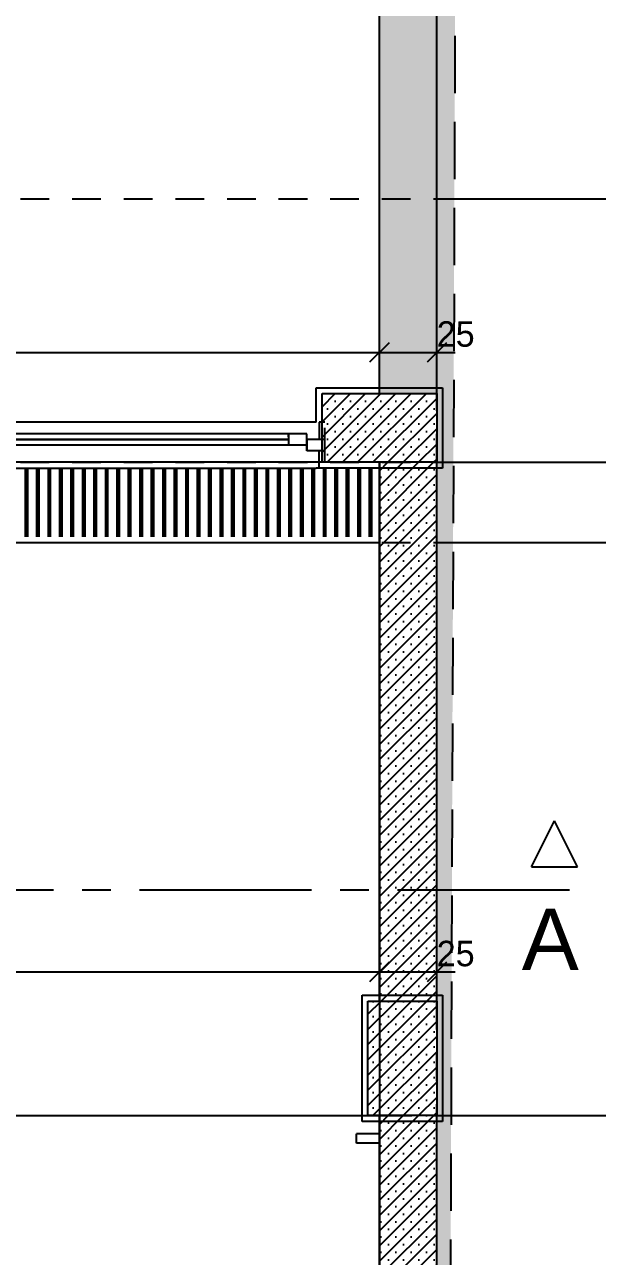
# Model space of a CAD drawing. Header units: metres. Extents: x -220 to 294, y -29 to 18.
# Drawn here: x -123.89 to -121.4, y -0.81 to 4.56 of the extents above; entities that cross this region are included whole.
import ezdxf

# ---------------------------------------------------------------- set-up
doc = ezdxf.new("R2010")
doc.units = ezdxf.units.M
doc.header["$MEASUREMENT"] = 0
for name, pattern in [('CENTER2', [1.125, 0.75, -0.125, 0.125, -0.125]), ('DASHED2', [0.375, 0.25, -0.125]), ('HIDDEN2', [0.1875, 0.125, -0.0625])]:
    doc.linetypes.add(name, pattern=pattern)
for name, color, linetype in [('Aks', 7, 'Continuous'), ('Cizgi', 7, 'Continuous'), ('Duvar', 7, 'Continuous'), ('Kapi_Pencere', 7, 'Continuous'), ('Kolon', 7, 'Continuous'), ('Merdiven', 7, 'Continuous'), ('Olculendirme', 7, 'Continuous'), ('Panel', 7, 'Continuous'), ('Rota', 7, 'Continuous'), ('Standart', 7, 'Continuous'), ('Tarama', 7, 'Continuous')]:
    doc.layers.add(name, color=color, linetype=linetype)
doc.styles.add('arial_1_18', font='arial.ttf', dxfattribs={"height": 0.2})
doc.styles.add('comic sans ms_1_18', font='comic.ttf', dxfattribs={"height": 0.2})

msp = doc.modelspace()

# ---------------------------------------------------------------- hatches: boundary and pattern name
at = {"layer": 'Kolon', "linetype": 'Continuous', "lineweight": -3}
h = msp.add_hatch(dxfattribs=at)
h.set_pattern_fill('SACNCR', color=47, scale=0.5, style=0)
h.paths.add_polyline_path([(-122.5966, 2.65), (-122.5966, 2.95), (-122.0966, 2.95), (-122.0966, 2.65)])
h = msp.add_hatch(dxfattribs=at)
h.set_pattern_fill('SACNCR', color=47, scale=0.5, style=0)
h.paths.add_polyline_path([(-122.0966, -0.2), (-122.3966, -0.2), (-122.3966, 0.3), (-122.0966, 0.3)])
at = {"layer": 'Panel', "linetype": 'Continuous', "lineweight": -3}
h = msp.add_hatch(dxfattribs=at)
h.set_pattern_fill('SACNCR', color=59, scale=0.5, style=0)
h.paths.add_polyline_path([(-122.0966, 2.95), (-122.3466, 2.95), (-122.3466, 8), (-122.0966, 8)])
h = msp.add_hatch(dxfattribs=at)
h.set_pattern_fill('SACNCR', color=59, scale=0.5, style=0)
h.paths.add_polyline_path([(-122.0966, 0.3), (-122.3466, 0.3), (-122.3466, 2.65), (-122.0966, 2.65)])
h = msp.add_hatch(dxfattribs=at)
h.set_pattern_fill('SACNCR', color=59, scale=0.5, style=0)
h.paths.add_polyline_path([(-122.0966, -3.35), (-122.3466, -3.35), (-122.3466, -0.2), (-122.0966, -0.2)])
at = {"layer": 'Tarama', "linetype": 'Continuous', "lineweight": -3}
h = msp.add_hatch(dxfattribs=at)
h.set_pattern_fill('AR-B88', color=58, scale=0.01, style=0)
h.paths.add_polyline_path([(-122.0966, -3.7), (-122.0468, -3.7), (-122.0029, 8.5), (-122.0966, 8.5)])

# ---------------------------------------------------------------- linework, layer by layer
at = {"layer": 'Aks', "color": 248, "linetype": 'HIDDEN2', "lineweight": -3}
for points in [[(-122.0966, -3.65), (-122.0966, 8.5)], [(-144.6105, 3.8), (-122.0698, 3.8)], [(-144.6105, 2.65), (-122.0739, 2.65)], [(-144.6105, 2.3), (-122.0752, 2.3)], [(-144.6105, -0.2), (-122.0842, -0.2)]]:
    msp.add_lwpolyline(points, dxfattribs=at)
at = {"layer": 'Aks', "color": 248, "linetype": 'Continuous', "lineweight": -3}
for points in [[(-122.0698, 3.8), (-119.5529, 3.8)], [(-122.0739, 2.65), (-119.5529, 2.65)], [(-122.0752, 2.3), (-119.5529, 2.3)], [(-122.0842, -0.2), (-119.5529, -0.2)]]:
    msp.add_lwpolyline(points, dxfattribs=at)
at = {"layer": 'Cizgi', "color": 1, "linetype": 'DASHED2', "lineweight": -3}
msp.add_lwpolyline([(-121.9903, 12.0099), (-122.0468, -3.7)], dxfattribs=at)
at = {"layer": 'Duvar', "color": 187, "linetype": 'Continuous', "lineweight": -3}
for points in [[(-122.6217, 2.825), (-126.5091, 2.825)], [(-122.5842, 2.825), (-122.6092, 2.825)], [(-122.6092, 2.825), (-122.6092, 2.75)], [(-122.6092, 2.625), (-122.6092, 2.7)], [(-126.5091, 2.625), (-122.6217, 2.625)], [(-122.5842, 2.625), (-122.6092, 2.625)]]:
    msp.add_lwpolyline(points, dxfattribs=at)
at = {"layer": 'Duvar', "color": 166, "linetype": 'Continuous', "lineweight": -3}
msp.add_lwpolyline([(-122.5842, 2.65), (-122.5842, 2.8)], dxfattribs=at)
at = {"layer": 'Kapi_Pencere', "color": 98, "linetype": 'Continuous', "lineweight": -3}
for points in [[(-122.7422, 2.775), (-126.3762, 2.775)], [(-126.3762, 2.7505), (-122.7422, 2.7505)], [(-126.3762, 2.7493), (-122.7422, 2.7493)], [(-122.6632, 2.775), (-122.7422, 2.775)], [(-122.7422, 2.7613), (-122.7422, 2.775)], [(-122.7422, 2.775), (-122.7422, 2.725)], [(-122.6632, 2.75), (-122.6632, 2.775)], [(-122.6632, 2.725), (-122.6632, 2.775)], [(-122.5842, 2.75), (-122.6632, 2.75)], [(-122.6632, 2.75), (-122.6632, 2.7)], [(-122.5842, 2.7), (-122.5842, 2.75)], [(-122.7422, 2.725), (-126.3762, 2.725)], [(-122.7422, 2.725), (-122.7422, 2.7265)], [(-122.6632, 2.725), (-122.7422, 2.725)], [(-122.6632, 2.7), (-122.6632, 2.725)], [(-122.5842, 2.7), (-122.6632, 2.7)]]:
    msp.add_lwpolyline(points, dxfattribs=at)
at = {"layer": 'Kolon', "color": 187, "linetype": 'Continuous', "lineweight": -3}
for points in [[(-122.6217, 2.825), (-122.6217, 2.9751)], [(-122.6217, 2.9751), (-122.0715, 2.9751)], [(-122.0715, 2.9751), (-122.0715, 2.6249)], [(-122.6217, 2.6249), (-122.6217, 2.625)], [(-122.0715, 2.6249), (-122.6217, 2.6249)], [(-122.4217, -0.2251), (-122.4217, 0.3251)], [(-122.4217, 0.3251), (-122.0715, 0.3251)], [(-122.0715, 0.3251), (-122.0715, -0.2251)], [(-122.0715, -0.2251), (-122.4217, -0.2251)]]:
    msp.add_lwpolyline(points, dxfattribs=at)
at = {"layer": 'Kolon', "color": 177, "linetype": 'Continuous', "lineweight": -3}
for points in [[(-122.5966, 2.65), (-122.5966, 2.95)], [(-122.5966, 2.95), (-122.0966, 2.95)], [(-122.0966, 2.95), (-122.0966, 2.65)], [(-122.0966, 2.65), (-122.5966, 2.65)], [(-122.3966, -0.2), (-122.3966, 0.3)], [(-122.3966, 0.3), (-122.0966, 0.3)], [(-122.0966, 0.3), (-122.0966, -0.2)], [(-122.0966, -0.2), (-122.3966, -0.2)]]:
    msp.add_lwpolyline(points, dxfattribs=at)
at = {"layer": 'Merdiven', "color": 59, "linetype": 'Continuous', "lineweight": -3}
for points in [[(-122.3457, 2.65), (-126.5342, 2.65)], [(-122.3457, 2.65), (-122.3457, -0.2)], [(-126.5342, -0.2), (-122.3457, -0.2)], [(-126.5342, -0.2), (-122.3457, -0.2)], [(-122.3457, -0.2), (-122.3457, -0.28)], [(-122.3457, -0.28), (-122.4457, -0.28)], [(-122.4457, -0.32), (-122.4457, -0.28)], [(-122.3457, -0.32), (-122.4457, -0.32)], [(-122.3457, -0.32), (-122.3457, -0.28)], [(-122.3457, -0.28), (-122.3457, -0.32)], [(-122.3457, -0.32), (-122.3457, -3.4)]]:
    msp.add_lwpolyline(points, dxfattribs=at)
at = {"layer": 'Olculendirme', "color": 59, "linetype": 'Continuous', "lineweight": -3}
for points in [[(-122.3042, 3.1717), (-122.389, 3.0868)], [(-122.0542, 3.1717), (-122.139, 3.0868)], [(-122.3042, 0.469), (-122.389, 0.3842)], [(-122.0542, 0.469), (-122.139, 0.3842)]]:
    msp.add_lwpolyline(points, dxfattribs=at)
at = {"layer": 'Olculendirme', "color": 47, "linetype": 'Continuous', "lineweight": -3}
for points in [[(-122.3466, 3.0793), (-122.3466, 3.1793)], [(-122.0966, 3.0793), (-122.0966, 3.1793)], [(-140.763, 3.1293), (-122.0166, 3.1293)], [(-122.3466, 0.3766), (-122.3466, 0.4766)], [(-122.0966, 0.3766), (-122.0966, 0.4766)], [(-140.763, 0.4266), (-122.0166, 0.4266)]]:
    msp.add_lwpolyline(points, dxfattribs=at)
at = {"layer": 'Panel', "color": 177, "linetype": 'Continuous', "lineweight": -3}
for points in [[(-122.3466, 2.95), (-122.3466, 8)], [(-122.0966, 2.95), (-122.0966, 8)], [(-122.3466, 0.3), (-122.3466, 2.65)], [(-122.0966, 0.3), (-122.0966, 2.65)], [(-122.3466, -3.35), (-122.3466, -0.2)], [(-122.0966, -3.35), (-122.0966, -0.2)]]:
    msp.add_lwpolyline(points, dxfattribs=at)
at = {"layer": 'Rota', "color": 166, "linetype": 'Continuous', "lineweight": -3}
for points in [[(-122.3466, 2.65), (-126.5342, 2.65)], [(-122.3466, 2.3), (-122.3466, 2.65)], [(-126.5342, 2.3), (-122.3466, 2.3)]]:
    msp.add_lwpolyline(points, dxfattribs=at)
at = {"layer": 'Standart', "color": 250, "linetype": 'Continuous', "lineweight": -3}
for points in [[(-121.683, 0.8855), (-121.583, 1.0855)], [(-121.483, 0.8855), (-121.583, 1.0855)], [(-121.683, 0.8855), (-121.483, 0.8855)]]:
    msp.add_lwpolyline(points, dxfattribs=at)
at = {"layer": 'Standart', "color": 250, "linetype": 'CENTER2', "lineweight": -3}
msp.add_lwpolyline([(-141.3924, 0.7855), (-121.483, 0.7855)], dxfattribs=at)
at = {"layer": 'Tarama', "color": 13, "linetype": 'Continuous', "lineweight": -3}
for points in [[(-123.8893, 2.575), (-123.8893, 2.625)], [(-123.8843, 2.575), (-123.8843, 2.625)], [(-123.8792, 2.575), (-123.8792, 2.625)], [(-123.8392, 2.575), (-123.8392, 2.625)], [(-123.8343, 2.575), (-123.8343, 2.625)], [(-123.8293, 2.575), (-123.8293, 2.625)], [(-123.7893, 2.575), (-123.7893, 2.625)], [(-123.7842, 2.575), (-123.7842, 2.625)], [(-123.7793, 2.575), (-123.7793, 2.625)], [(-123.7393, 2.575), (-123.7393, 2.625)], [(-123.7343, 2.575), (-123.7343, 2.625)], [(-123.7293, 2.575), (-123.7293, 2.625)], [(-123.6893, 2.575), (-123.6893, 2.625)], [(-123.6842, 2.575), (-123.6842, 2.625)], [(-123.6793, 2.575), (-123.6793, 2.625)], [(-123.6393, 2.575), (-123.6393, 2.625)], [(-123.6343, 2.575), (-123.6343, 2.625)], [(-123.6292, 2.575), (-123.6292, 2.625)], [(-123.5892, 2.575), (-123.5892, 2.625)], [(-123.5843, 2.575), (-123.5843, 2.625)], [(-123.5793, 2.575), (-123.5793, 2.625)], [(-123.5393, 2.575), (-123.5393, 2.625)], [(-123.5342, 2.575), (-123.5342, 2.625)], [(-123.5293, 2.575), (-123.5293, 2.625)], [(-123.4893, 2.575), (-123.4893, 2.625)], [(-123.4843, 2.575), (-123.4843, 2.625)], [(-123.4793, 2.575), (-123.4793, 2.625)], [(-123.4393, 2.575), (-123.4393, 2.625)], [(-123.4342, 2.575), (-123.4342, 2.625)], [(-123.4293, 2.575), (-123.4293, 2.625)], [(-123.3893, 2.575), (-123.3893, 2.625)], [(-123.3843, 2.575), (-123.3843, 2.625)], [(-123.3792, 2.575), (-123.3792, 2.625)], [(-123.3392, 2.575), (-123.3392, 2.625)], [(-123.3343, 2.575), (-123.3343, 2.625)], [(-123.3293, 2.575), (-123.3293, 2.625)], [(-123.2893, 2.575), (-123.2893, 2.625)], [(-123.2842, 2.575), (-123.2842, 2.625)], [(-123.2793, 2.575), (-123.2793, 2.625)], [(-123.2393, 2.575), (-123.2393, 2.625)], [(-123.2343, 2.575), (-123.2343, 2.625)], [(-123.2293, 2.575), (-123.2293, 2.625)], [(-123.1893, 2.575), (-123.1893, 2.625)], [(-123.1842, 2.575), (-123.1842, 2.625)], [(-123.1793, 2.575), (-123.1793, 2.625)], [(-123.1393, 2.575), (-123.1393, 2.625)], [(-123.1343, 2.575), (-123.1343, 2.625)], [(-123.1292, 2.575), (-123.1292, 2.625)], [(-123.0892, 2.575), (-123.0892, 2.625)], [(-123.0843, 2.575), (-123.0843, 2.625)], [(-123.0793, 2.575), (-123.0793, 2.625)], [(-123.0393, 2.575), (-123.0393, 2.625)], [(-123.0342, 2.575), (-123.0342, 2.625)], [(-123.0293, 2.575), (-123.0293, 2.625)], [(-122.9893, 2.575), (-122.9893, 2.625)], [(-122.9843, 2.575), (-122.9843, 2.625)], [(-122.9793, 2.575), (-122.9793, 2.625)], [(-122.9393, 2.575), (-122.9393, 2.625)], [(-122.9342, 2.575), (-122.9342, 2.625)], [(-122.9293, 2.575), (-122.9293, 2.625)], [(-122.8893, 2.575), (-122.8893, 2.625)], [(-122.8843, 2.575), (-122.8843, 2.625)], [(-122.8792, 2.575), (-122.8792, 2.625)], [(-122.8392, 2.575), (-122.8392, 2.625)], [(-122.8343, 2.575), (-122.8343, 2.625)], [(-122.8293, 2.575), (-122.8293, 2.625)], [(-122.7893, 2.575), (-122.7893, 2.625)], [(-122.7842, 2.575), (-122.7842, 2.625)], [(-122.7793, 2.575), (-122.7793, 2.625)], [(-122.7393, 2.575), (-122.7393, 2.625)], [(-122.7343, 2.575), (-122.7343, 2.625)], [(-122.7293, 2.575), (-122.7293, 2.625)], [(-122.6893, 2.575), (-122.6893, 2.625)], [(-122.6842, 2.575), (-122.6842, 2.625)], [(-122.6793, 2.575), (-122.6793, 2.625)], [(-122.6393, 2.575), (-122.6393, 2.625)], [(-122.6343, 2.575), (-122.6343, 2.625)], [(-122.6292, 2.575), (-122.6292, 2.625)], [(-122.5892, 2.575), (-122.5892, 2.625)], [(-122.5843, 2.575), (-122.5843, 2.625)], [(-122.5793, 2.575), (-122.5793, 2.625)], [(-122.5393, 2.575), (-122.5393, 2.625)], [(-122.5342, 2.575), (-122.5342, 2.625)], [(-122.5293, 2.575), (-122.5293, 2.625)], [(-122.4893, 2.575), (-122.4893, 2.625)], [(-122.4843, 2.575), (-122.4843, 2.625)], [(-122.4793, 2.575), (-122.4793, 2.625)], [(-122.4393, 2.575), (-122.4393, 2.625)], [(-122.4342, 2.575), (-122.4342, 2.625)], [(-122.4293, 2.575), (-122.4293, 2.625)], [(-122.3893, 2.575), (-122.3893, 2.625)], [(-122.3843, 2.575), (-122.3843, 2.625)], [(-122.3792, 2.575), (-122.3792, 2.625)], [(-123.8893, 2.525), (-123.8893, 2.575)], [(-123.8843, 2.525), (-123.8843, 2.575)], [(-123.8792, 2.525), (-123.8792, 2.575)], [(-123.8392, 2.525), (-123.8392, 2.575)], [(-123.8343, 2.525), (-123.8343, 2.575)], [(-123.8293, 2.525), (-123.8293, 2.575)], [(-123.7893, 2.525), (-123.7893, 2.575)], [(-123.7842, 2.525), (-123.7842, 2.575)], [(-123.7793, 2.525), (-123.7793, 2.575)], [(-123.7393, 2.525), (-123.7393, 2.575)], [(-123.7343, 2.525), (-123.7343, 2.575)], [(-123.7293, 2.525), (-123.7293, 2.575)], [(-123.6893, 2.525), (-123.6893, 2.575)], [(-123.6842, 2.525), (-123.6842, 2.575)], [(-123.6793, 2.525), (-123.6793, 2.575)], [(-123.6393, 2.525), (-123.6393, 2.575)], [(-123.6343, 2.525), (-123.6343, 2.575)], [(-123.6292, 2.525), (-123.6292, 2.575)], [(-123.5892, 2.525), (-123.5892, 2.575)], [(-123.5843, 2.525), (-123.5843, 2.575)], [(-123.5793, 2.525), (-123.5793, 2.575)], [(-123.5393, 2.525), (-123.5393, 2.575)], [(-123.5342, 2.525), (-123.5342, 2.575)], [(-123.5293, 2.525), (-123.5293, 2.575)], [(-123.4893, 2.525), (-123.4893, 2.575)], [(-123.4843, 2.525), (-123.4843, 2.575)], [(-123.4793, 2.525), (-123.4793, 2.575)], [(-123.4393, 2.525), (-123.4393, 2.575)], [(-123.4342, 2.525), (-123.4342, 2.575)], [(-123.4293, 2.525), (-123.4293, 2.575)], [(-123.3893, 2.525), (-123.3893, 2.575)], [(-123.3843, 2.525), (-123.3843, 2.575)], [(-123.3792, 2.525), (-123.3792, 2.575)], [(-123.3392, 2.525), (-123.3392, 2.575)], [(-123.3343, 2.525), (-123.3343, 2.575)], [(-123.3293, 2.525), (-123.3293, 2.575)], [(-123.2893, 2.525), (-123.2893, 2.575)], [(-123.2842, 2.525), (-123.2842, 2.575)], [(-123.2793, 2.525), (-123.2793, 2.575)], [(-123.2393, 2.525), (-123.2393, 2.575)], [(-123.2343, 2.525), (-123.2343, 2.575)], [(-123.2293, 2.525), (-123.2293, 2.575)], [(-123.1893, 2.525), (-123.1893, 2.575)], [(-123.1842, 2.525), (-123.1842, 2.575)], [(-123.1793, 2.525), (-123.1793, 2.575)], [(-123.1393, 2.525), (-123.1393, 2.575)], [(-123.1343, 2.525), (-123.1343, 2.575)], [(-123.1292, 2.525), (-123.1292, 2.575)], [(-123.0892, 2.525), (-123.0892, 2.575)], [(-123.0843, 2.525), (-123.0843, 2.575)], [(-123.0793, 2.525), (-123.0793, 2.575)], [(-123.0393, 2.525), (-123.0393, 2.575)], [(-123.0342, 2.525), (-123.0342, 2.575)], [(-123.0293, 2.525), (-123.0293, 2.575)], [(-122.9893, 2.525), (-122.9893, 2.575)], [(-122.9843, 2.525), (-122.9843, 2.575)], [(-122.9793, 2.525), (-122.9793, 2.575)], [(-122.9393, 2.525), (-122.9393, 2.575)], [(-122.9342, 2.525), (-122.9342, 2.575)], [(-122.9293, 2.525), (-122.9293, 2.575)], [(-122.8893, 2.525), (-122.8893, 2.575)], [(-122.8843, 2.525), (-122.8843, 2.575)], [(-122.8792, 2.525), (-122.8792, 2.575)], [(-122.8392, 2.525), (-122.8392, 2.575)], [(-122.8343, 2.525), (-122.8343, 2.575)], [(-122.8293, 2.525), (-122.8293, 2.575)], [(-122.7893, 2.525), (-122.7893, 2.575)], [(-122.7842, 2.525), (-122.7842, 2.575)], [(-122.7793, 2.525), (-122.7793, 2.575)], [(-122.7393, 2.525), (-122.7393, 2.575)], [(-122.7343, 2.525), (-122.7343, 2.575)], [(-122.7293, 2.525), (-122.7293, 2.575)], [(-122.6893, 2.525), (-122.6893, 2.575)], [(-122.6842, 2.525), (-122.6842, 2.575)], [(-122.6793, 2.525), (-122.6793, 2.575)], [(-122.6393, 2.525), (-122.6393, 2.575)], [(-122.6343, 2.525), (-122.6343, 2.575)], [(-122.6292, 2.525), (-122.6292, 2.575)], [(-122.5892, 2.525), (-122.5892, 2.575)], [(-122.5843, 2.525), (-122.5843, 2.575)], [(-122.5793, 2.525), (-122.5793, 2.575)], [(-122.5393, 2.525), (-122.5393, 2.575)], [(-122.5342, 2.525), (-122.5342, 2.575)], [(-122.5293, 2.525), (-122.5293, 2.575)], [(-122.4893, 2.525), (-122.4893, 2.575)], [(-122.4843, 2.525), (-122.4843, 2.575)], [(-122.4793, 2.525), (-122.4793, 2.575)], [(-122.4393, 2.525), (-122.4393, 2.575)], [(-122.4342, 2.525), (-122.4342, 2.575)], [(-122.4293, 2.525), (-122.4293, 2.575)], [(-122.3893, 2.525), (-122.3893, 2.575)], [(-122.3843, 2.525), (-122.3843, 2.575)], [(-122.3792, 2.525), (-122.3792, 2.575)], [(-123.8893, 2.475), (-123.8893, 2.525)], [(-123.8893, 2.425), (-123.8893, 2.475)], [(-123.8843, 2.475), (-123.8843, 2.525)], [(-123.8843, 2.425), (-123.8843, 2.475)], [(-123.8792, 2.475), (-123.8792, 2.525)], [(-123.8792, 2.425), (-123.8792, 2.475)], [(-123.8392, 2.475), (-123.8392, 2.525)], [(-123.8392, 2.425), (-123.8392, 2.475)], [(-123.8343, 2.475), (-123.8343, 2.525)], [(-123.8343, 2.425), (-123.8343, 2.475)], [(-123.8293, 2.475), (-123.8293, 2.525)], [(-123.8293, 2.425), (-123.8293, 2.475)], [(-123.7893, 2.475), (-123.7893, 2.525)], [(-123.7893, 2.425), (-123.7893, 2.475)], [(-123.7842, 2.475), (-123.7842, 2.525)], [(-123.7842, 2.425), (-123.7842, 2.475)], [(-123.7793, 2.475), (-123.7793, 2.525)], [(-123.7793, 2.425), (-123.7793, 2.475)], [(-123.7393, 2.475), (-123.7393, 2.525)], [(-123.7393, 2.425), (-123.7393, 2.475)], [(-123.7343, 2.475), (-123.7343, 2.525)], [(-123.7343, 2.425), (-123.7343, 2.475)], [(-123.7293, 2.475), (-123.7293, 2.525)], [(-123.7293, 2.425), (-123.7293, 2.475)], [(-123.6893, 2.475), (-123.6893, 2.525)], [(-123.6893, 2.425), (-123.6893, 2.475)], [(-123.6842, 2.475), (-123.6842, 2.525)], [(-123.6842, 2.425), (-123.6842, 2.475)], [(-123.6793, 2.475), (-123.6793, 2.525)], [(-123.6793, 2.425), (-123.6793, 2.475)], [(-123.6393, 2.475), (-123.6393, 2.525)], [(-123.6393, 2.425), (-123.6393, 2.475)], [(-123.6343, 2.475), (-123.6343, 2.525)], [(-123.6343, 2.425), (-123.6343, 2.475)], [(-123.6292, 2.475), (-123.6292, 2.525)], [(-123.6292, 2.425), (-123.6292, 2.475)], [(-123.5892, 2.475), (-123.5892, 2.525)], [(-123.5892, 2.425), (-123.5892, 2.475)], [(-123.5843, 2.475), (-123.5843, 2.525)], [(-123.5843, 2.425), (-123.5843, 2.475)], [(-123.5793, 2.475), (-123.5793, 2.525)], [(-123.5793, 2.425), (-123.5793, 2.475)], [(-123.5393, 2.475), (-123.5393, 2.525)], [(-123.5393, 2.425), (-123.5393, 2.475)], [(-123.5342, 2.475), (-123.5342, 2.525)], [(-123.5342, 2.425), (-123.5342, 2.475)], [(-123.5293, 2.475), (-123.5293, 2.525)], [(-123.5293, 2.425), (-123.5293, 2.475)], [(-123.4893, 2.475), (-123.4893, 2.525)], [(-123.4893, 2.425), (-123.4893, 2.475)], [(-123.4843, 2.475), (-123.4843, 2.525)], [(-123.4843, 2.425), (-123.4843, 2.475)], [(-123.4793, 2.475), (-123.4793, 2.525)], [(-123.4793, 2.425), (-123.4793, 2.475)], [(-123.4393, 2.475), (-123.4393, 2.525)], [(-123.4393, 2.425), (-123.4393, 2.475)], [(-123.4342, 2.475), (-123.4342, 2.525)], [(-123.4342, 2.425), (-123.4342, 2.475)], [(-123.4293, 2.475), (-123.4293, 2.525)], [(-123.4293, 2.425), (-123.4293, 2.475)], [(-123.3893, 2.475), (-123.3893, 2.525)], [(-123.3893, 2.425), (-123.3893, 2.475)], [(-123.3843, 2.475), (-123.3843, 2.525)], [(-123.3843, 2.425), (-123.3843, 2.475)], [(-123.3792, 2.475), (-123.3792, 2.525)], [(-123.3792, 2.425), (-123.3792, 2.475)], [(-123.3392, 2.475), (-123.3392, 2.525)], [(-123.3392, 2.425), (-123.3392, 2.475)], [(-123.3343, 2.475), (-123.3343, 2.525)], [(-123.3343, 2.425), (-123.3343, 2.475)], [(-123.3293, 2.475), (-123.3293, 2.525)], [(-123.3293, 2.425), (-123.3293, 2.475)], [(-123.2893, 2.475), (-123.2893, 2.525)], [(-123.2893, 2.425), (-123.2893, 2.475)], [(-123.2842, 2.475), (-123.2842, 2.525)], [(-123.2842, 2.425), (-123.2842, 2.475)], [(-123.2793, 2.475), (-123.2793, 2.525)], [(-123.2793, 2.425), (-123.2793, 2.475)], [(-123.2393, 2.475), (-123.2393, 2.525)], [(-123.2393, 2.425), (-123.2393, 2.475)], [(-123.2343, 2.475), (-123.2343, 2.525)], [(-123.2343, 2.425), (-123.2343, 2.475)], [(-123.2293, 2.475), (-123.2293, 2.525)], [(-123.2293, 2.425), (-123.2293, 2.475)], [(-123.1893, 2.475), (-123.1893, 2.525)], [(-123.1893, 2.425), (-123.1893, 2.475)], [(-123.1842, 2.475), (-123.1842, 2.525)], [(-123.1842, 2.425), (-123.1842, 2.475)], [(-123.1793, 2.475), (-123.1793, 2.525)], [(-123.1793, 2.425), (-123.1793, 2.475)], [(-123.1393, 2.475), (-123.1393, 2.525)], [(-123.1393, 2.425), (-123.1393, 2.475)], [(-123.1343, 2.475), (-123.1343, 2.525)], [(-123.1343, 2.425), (-123.1343, 2.475)], [(-123.1292, 2.475), (-123.1292, 2.525)], [(-123.1292, 2.425), (-123.1292, 2.475)], [(-123.0892, 2.475), (-123.0892, 2.525)], [(-123.0892, 2.425), (-123.0892, 2.475)], [(-123.0843, 2.475), (-123.0843, 2.525)], [(-123.0843, 2.425), (-123.0843, 2.475)], [(-123.0793, 2.475), (-123.0793, 2.525)], [(-123.0793, 2.425), (-123.0793, 2.475)], [(-123.0393, 2.475), (-123.0393, 2.525)], [(-123.0393, 2.425), (-123.0393, 2.475)], [(-123.0342, 2.475), (-123.0342, 2.525)], [(-123.0342, 2.425), (-123.0342, 2.475)], [(-123.0293, 2.475), (-123.0293, 2.525)], [(-123.0293, 2.425), (-123.0293, 2.475)], [(-122.9893, 2.475), (-122.9893, 2.525)], [(-122.9893, 2.425), (-122.9893, 2.475)], [(-122.9843, 2.475), (-122.9843, 2.525)], [(-122.9843, 2.425), (-122.9843, 2.475)], [(-122.9793, 2.475), (-122.9793, 2.525)], [(-122.9793, 2.425), (-122.9793, 2.475)], [(-122.9393, 2.475), (-122.9393, 2.525)], [(-122.9393, 2.425), (-122.9393, 2.475)], [(-122.9342, 2.475), (-122.9342, 2.525)], [(-122.9342, 2.425), (-122.9342, 2.475)], [(-122.9293, 2.475), (-122.9293, 2.525)], [(-122.9293, 2.425), (-122.9293, 2.475)], [(-122.8893, 2.475), (-122.8893, 2.525)], [(-122.8893, 2.425), (-122.8893, 2.475)], [(-122.8843, 2.475), (-122.8843, 2.525)], [(-122.8843, 2.425), (-122.8843, 2.475)], [(-122.8792, 2.475), (-122.8792, 2.525)], [(-122.8792, 2.425), (-122.8792, 2.475)], [(-122.8392, 2.475), (-122.8392, 2.525)], [(-122.8392, 2.425), (-122.8392, 2.475)], [(-122.8343, 2.475), (-122.8343, 2.525)], [(-122.8343, 2.425), (-122.8343, 2.475)], [(-122.8293, 2.475), (-122.8293, 2.525)], [(-122.8293, 2.425), (-122.8293, 2.475)], [(-122.7893, 2.475), (-122.7893, 2.525)], [(-122.7893, 2.425), (-122.7893, 2.475)], [(-122.7842, 2.475), (-122.7842, 2.525)], [(-122.7842, 2.425), (-122.7842, 2.475)], [(-122.7793, 2.475), (-122.7793, 2.525)], [(-122.7793, 2.425), (-122.7793, 2.475)], [(-122.7393, 2.475), (-122.7393, 2.525)], [(-122.7393, 2.425), (-122.7393, 2.475)], [(-122.7343, 2.475), (-122.7343, 2.525)], [(-122.7343, 2.425), (-122.7343, 2.475)], [(-122.7293, 2.475), (-122.7293, 2.525)], [(-122.7293, 2.425), (-122.7293, 2.475)], [(-122.6893, 2.475), (-122.6893, 2.525)], [(-122.6893, 2.425), (-122.6893, 2.475)], [(-122.6842, 2.475), (-122.6842, 2.525)], [(-122.6842, 2.425), (-122.6842, 2.475)], [(-122.6793, 2.475), (-122.6793, 2.525)], [(-122.6793, 2.425), (-122.6793, 2.475)], [(-122.6393, 2.475), (-122.6393, 2.525)], [(-122.6393, 2.425), (-122.6393, 2.475)], [(-122.6343, 2.475), (-122.6343, 2.525)], [(-122.6343, 2.425), (-122.6343, 2.475)], [(-122.6292, 2.475), (-122.6292, 2.525)], [(-122.6292, 2.425), (-122.6292, 2.475)], [(-122.5892, 2.475), (-122.5892, 2.525)], [(-122.5892, 2.425), (-122.5892, 2.475)], [(-122.5843, 2.475), (-122.5843, 2.525)], [(-122.5843, 2.425), (-122.5843, 2.475)], [(-122.5793, 2.475), (-122.5793, 2.525)], [(-122.5793, 2.425), (-122.5793, 2.475)], [(-122.5393, 2.475), (-122.5393, 2.525)], [(-122.5393, 2.425), (-122.5393, 2.475)], [(-122.5342, 2.475), (-122.5342, 2.525)], [(-122.5342, 2.425), (-122.5342, 2.475)], [(-122.5293, 2.475), (-122.5293, 2.525)], [(-122.5293, 2.425), (-122.5293, 2.475)], [(-122.4893, 2.475), (-122.4893, 2.525)], [(-122.4893, 2.425), (-122.4893, 2.475)], [(-122.4843, 2.475), (-122.4843, 2.525)], [(-122.4843, 2.425), (-122.4843, 2.475)], [(-122.4793, 2.475), (-122.4793, 2.525)], [(-122.4793, 2.425), (-122.4793, 2.475)], [(-122.4393, 2.475), (-122.4393, 2.525)], [(-122.4393, 2.425), (-122.4393, 2.475)], [(-122.4342, 2.475), (-122.4342, 2.525)], [(-122.4342, 2.425), (-122.4342, 2.475)], [(-122.4293, 2.475), (-122.4293, 2.525)], [(-122.4293, 2.425), (-122.4293, 2.475)], [(-122.3893, 2.475), (-122.3893, 2.525)], [(-122.3893, 2.425), (-122.3893, 2.475)], [(-122.3843, 2.475), (-122.3843, 2.525)], [(-122.3843, 2.425), (-122.3843, 2.475)], [(-122.3792, 2.475), (-122.3792, 2.525)], [(-122.3792, 2.425), (-122.3792, 2.475)], [(-123.8893, 2.375), (-123.8893, 2.425)], [(-123.8843, 2.375), (-123.8843, 2.425)], [(-123.8792, 2.375), (-123.8792, 2.425)], [(-123.8392, 2.375), (-123.8392, 2.425)], [(-123.8343, 2.375), (-123.8343, 2.425)], [(-123.8293, 2.375), (-123.8293, 2.425)], [(-123.7893, 2.375), (-123.7893, 2.425)], [(-123.7842, 2.375), (-123.7842, 2.425)], [(-123.7793, 2.375), (-123.7793, 2.425)], [(-123.7393, 2.375), (-123.7393, 2.425)], [(-123.7343, 2.375), (-123.7343, 2.425)], [(-123.7293, 2.375), (-123.7293, 2.425)], [(-123.6893, 2.375), (-123.6893, 2.425)], [(-123.6842, 2.375), (-123.6842, 2.425)], [(-123.6793, 2.375), (-123.6793, 2.425)], [(-123.6393, 2.375), (-123.6393, 2.425)], [(-123.6343, 2.375), (-123.6343, 2.425)], [(-123.6292, 2.375), (-123.6292, 2.425)], [(-123.5892, 2.375), (-123.5892, 2.425)], [(-123.5843, 2.375), (-123.5843, 2.425)], [(-123.5793, 2.375), (-123.5793, 2.425)], [(-123.5393, 2.375), (-123.5393, 2.425)], [(-123.5342, 2.375), (-123.5342, 2.425)], [(-123.5293, 2.375), (-123.5293, 2.425)], [(-123.4893, 2.375), (-123.4893, 2.425)], [(-123.4843, 2.375), (-123.4843, 2.425)], [(-123.4793, 2.375), (-123.4793, 2.425)], [(-123.4393, 2.375), (-123.4393, 2.425)], [(-123.4342, 2.375), (-123.4342, 2.425)], [(-123.4293, 2.375), (-123.4293, 2.425)], [(-123.3893, 2.375), (-123.3893, 2.425)], [(-123.3843, 2.375), (-123.3843, 2.425)], [(-123.3792, 2.375), (-123.3792, 2.425)], [(-123.3392, 2.375), (-123.3392, 2.425)], [(-123.3343, 2.375), (-123.3343, 2.425)], [(-123.3293, 2.375), (-123.3293, 2.425)], [(-123.2893, 2.375), (-123.2893, 2.425)], [(-123.2842, 2.375), (-123.2842, 2.425)], [(-123.2793, 2.375), (-123.2793, 2.425)], [(-123.2393, 2.375), (-123.2393, 2.425)], [(-123.2343, 2.375), (-123.2343, 2.425)], [(-123.2293, 2.375), (-123.2293, 2.425)], [(-123.1893, 2.375), (-123.1893, 2.425)], [(-123.1842, 2.375), (-123.1842, 2.425)], [(-123.1793, 2.375), (-123.1793, 2.425)], [(-123.1393, 2.375), (-123.1393, 2.425)], [(-123.1343, 2.375), (-123.1343, 2.425)], [(-123.1292, 2.375), (-123.1292, 2.425)], [(-123.0892, 2.375), (-123.0892, 2.425)], [(-123.0843, 2.375), (-123.0843, 2.425)], [(-123.0793, 2.375), (-123.0793, 2.425)], [(-123.0393, 2.375), (-123.0393, 2.425)], [(-123.0342, 2.375), (-123.0342, 2.425)], [(-123.0293, 2.375), (-123.0293, 2.425)], [(-122.9893, 2.375), (-122.9893, 2.425)], [(-122.9843, 2.375), (-122.9843, 2.425)], [(-122.9793, 2.375), (-122.9793, 2.425)], [(-122.9393, 2.375), (-122.9393, 2.425)], [(-122.9342, 2.375), (-122.9342, 2.425)], [(-122.9293, 2.375), (-122.9293, 2.425)], [(-122.8893, 2.375), (-122.8893, 2.425)], [(-122.8843, 2.375), (-122.8843, 2.425)], [(-122.8792, 2.375), (-122.8792, 2.425)], [(-122.8392, 2.375), (-122.8392, 2.425)], [(-122.8343, 2.375), (-122.8343, 2.425)], [(-122.8293, 2.375), (-122.8293, 2.425)], [(-122.7893, 2.375), (-122.7893, 2.425)], [(-122.7842, 2.375), (-122.7842, 2.425)], [(-122.7793, 2.375), (-122.7793, 2.425)], [(-122.7393, 2.375), (-122.7393, 2.425)], [(-122.7343, 2.375), (-122.7343, 2.425)], [(-122.7293, 2.375), (-122.7293, 2.425)], [(-122.6893, 2.375), (-122.6893, 2.425)], [(-122.6842, 2.375), (-122.6842, 2.425)], [(-122.6793, 2.375), (-122.6793, 2.425)], [(-122.6393, 2.375), (-122.6393, 2.425)], [(-122.6343, 2.375), (-122.6343, 2.425)], [(-122.6292, 2.375), (-122.6292, 2.425)], [(-122.5892, 2.375), (-122.5892, 2.425)], [(-122.5843, 2.375), (-122.5843, 2.425)], [(-122.5793, 2.375), (-122.5793, 2.425)], [(-122.5393, 2.375), (-122.5393, 2.425)], [(-122.5342, 2.375), (-122.5342, 2.425)], [(-122.5293, 2.375), (-122.5293, 2.425)], [(-122.4893, 2.375), (-122.4893, 2.425)], [(-122.4843, 2.375), (-122.4843, 2.425)], [(-122.4793, 2.375), (-122.4793, 2.425)], [(-122.4393, 2.375), (-122.4393, 2.425)], [(-122.4342, 2.375), (-122.4342, 2.425)], [(-122.4293, 2.375), (-122.4293, 2.425)], [(-122.3893, 2.375), (-122.3893, 2.425)], [(-122.3843, 2.375), (-122.3843, 2.425)], [(-122.3792, 2.375), (-122.3792, 2.425)], [(-123.8893, 2.325), (-123.8893, 2.375)], [(-123.8843, 2.325), (-123.8843, 2.375)], [(-123.8792, 2.325), (-123.8792, 2.375)], [(-123.8392, 2.325), (-123.8392, 2.375)], [(-123.8343, 2.325), (-123.8343, 2.375)], [(-123.8293, 2.325), (-123.8293, 2.375)], [(-123.7893, 2.325), (-123.7893, 2.375)], [(-123.7842, 2.325), (-123.7842, 2.375)], [(-123.7793, 2.325), (-123.7793, 2.375)], [(-123.7393, 2.325), (-123.7393, 2.375)], [(-123.7343, 2.325), (-123.7343, 2.375)], [(-123.7293, 2.325), (-123.7293, 2.375)], [(-123.6893, 2.325), (-123.6893, 2.375)], [(-123.6842, 2.325), (-123.6842, 2.375)], [(-123.6793, 2.325), (-123.6793, 2.375)], [(-123.6393, 2.325), (-123.6393, 2.375)], [(-123.6343, 2.325), (-123.6343, 2.375)], [(-123.6292, 2.325), (-123.6292, 2.375)], [(-123.5892, 2.325), (-123.5892, 2.375)], [(-123.5843, 2.325), (-123.5843, 2.375)], [(-123.5793, 2.325), (-123.5793, 2.375)], [(-123.5393, 2.325), (-123.5393, 2.375)], [(-123.5342, 2.325), (-123.5342, 2.375)], [(-123.5293, 2.325), (-123.5293, 2.375)], [(-123.4893, 2.325), (-123.4893, 2.375)], [(-123.4843, 2.325), (-123.4843, 2.375)], [(-123.4793, 2.325), (-123.4793, 2.375)], [(-123.4393, 2.325), (-123.4393, 2.375)], [(-123.4342, 2.325), (-123.4342, 2.375)], [(-123.4293, 2.325), (-123.4293, 2.375)], [(-123.3893, 2.325), (-123.3893, 2.375)], [(-123.3843, 2.325), (-123.3843, 2.375)], [(-123.3792, 2.325), (-123.3792, 2.375)], [(-123.3392, 2.325), (-123.3392, 2.375)], [(-123.3343, 2.325), (-123.3343, 2.375)], [(-123.3293, 2.325), (-123.3293, 2.375)], [(-123.2893, 2.325), (-123.2893, 2.375)], [(-123.2842, 2.325), (-123.2842, 2.375)], [(-123.2793, 2.325), (-123.2793, 2.375)], [(-123.2393, 2.325), (-123.2393, 2.375)], [(-123.2343, 2.325), (-123.2343, 2.375)], [(-123.2293, 2.325), (-123.2293, 2.375)], [(-123.1893, 2.325), (-123.1893, 2.375)], [(-123.1842, 2.325), (-123.1842, 2.375)], [(-123.1793, 2.325), (-123.1793, 2.375)], [(-123.1393, 2.325), (-123.1393, 2.375)], [(-123.1343, 2.325), (-123.1343, 2.375)], [(-123.1292, 2.325), (-123.1292, 2.375)], [(-123.0892, 2.325), (-123.0892, 2.375)], [(-123.0843, 2.325), (-123.0843, 2.375)], [(-123.0793, 2.325), (-123.0793, 2.375)], [(-123.0393, 2.325), (-123.0393, 2.375)], [(-123.0342, 2.325), (-123.0342, 2.375)], [(-123.0293, 2.325), (-123.0293, 2.375)], [(-122.9893, 2.325), (-122.9893, 2.375)], [(-122.9843, 2.325), (-122.9843, 2.375)], [(-122.9793, 2.325), (-122.9793, 2.375)], [(-122.9393, 2.325), (-122.9393, 2.375)], [(-122.9342, 2.325), (-122.9342, 2.375)], [(-122.9293, 2.325), (-122.9293, 2.375)], [(-122.8893, 2.325), (-122.8893, 2.375)], [(-122.8843, 2.325), (-122.8843, 2.375)], [(-122.8792, 2.325), (-122.8792, 2.375)], [(-122.8392, 2.325), (-122.8392, 2.375)], [(-122.8343, 2.325), (-122.8343, 2.375)], [(-122.8293, 2.325), (-122.8293, 2.375)], [(-122.7893, 2.325), (-122.7893, 2.375)], [(-122.7842, 2.325), (-122.7842, 2.375)], [(-122.7793, 2.325), (-122.7793, 2.375)], [(-122.7393, 2.325), (-122.7393, 2.375)], [(-122.7343, 2.325), (-122.7343, 2.375)], [(-122.7293, 2.325), (-122.7293, 2.375)], [(-122.6893, 2.325), (-122.6893, 2.375)], [(-122.6842, 2.325), (-122.6842, 2.375)], [(-122.6793, 2.325), (-122.6793, 2.375)], [(-122.6393, 2.325), (-122.6393, 2.375)], [(-122.6343, 2.325), (-122.6343, 2.375)], [(-122.6292, 2.325), (-122.6292, 2.375)], [(-122.5892, 2.325), (-122.5892, 2.375)], [(-122.5843, 2.325), (-122.5843, 2.375)], [(-122.5793, 2.325), (-122.5793, 2.375)], [(-122.5393, 2.325), (-122.5393, 2.375)], [(-122.5342, 2.325), (-122.5342, 2.375)], [(-122.5293, 2.325), (-122.5293, 2.375)], [(-122.4893, 2.325), (-122.4893, 2.375)], [(-122.4843, 2.325), (-122.4843, 2.375)], [(-122.4793, 2.325), (-122.4793, 2.375)], [(-122.4393, 2.325), (-122.4393, 2.375)], [(-122.4342, 2.325), (-122.4342, 2.375)], [(-122.4293, 2.325), (-122.4293, 2.375)], [(-122.3893, 2.325), (-122.3893, 2.375)], [(-122.3843, 2.325), (-122.3843, 2.375)], [(-122.3792, 2.325), (-122.3792, 2.375)]]:
    msp.add_lwpolyline(points, dxfattribs=at)

# ---------------------------------------------------------------- texts
at = {"layer": 'Olculendirme', "color": 19, "linetype": 'Continuous', "lineweight": -3, "style": 'comic sans ms_1_18'}
for p in [(-122.0966, 3.1543), (-122.0966, 0.4516)]:
    msp.add_text('25', height=0.11111, dxfattribs=at).set_placement(p)
at = {"layer": 'Standart', "color": 19, "linetype": 'Continuous', "lineweight": -3, "style": 'arial_1_18'}
msp.add_text('A', height=0.2667, dxfattribs=at).set_placement((-121.726, 0.4355))

doc.saveas('drawing.dxf')
